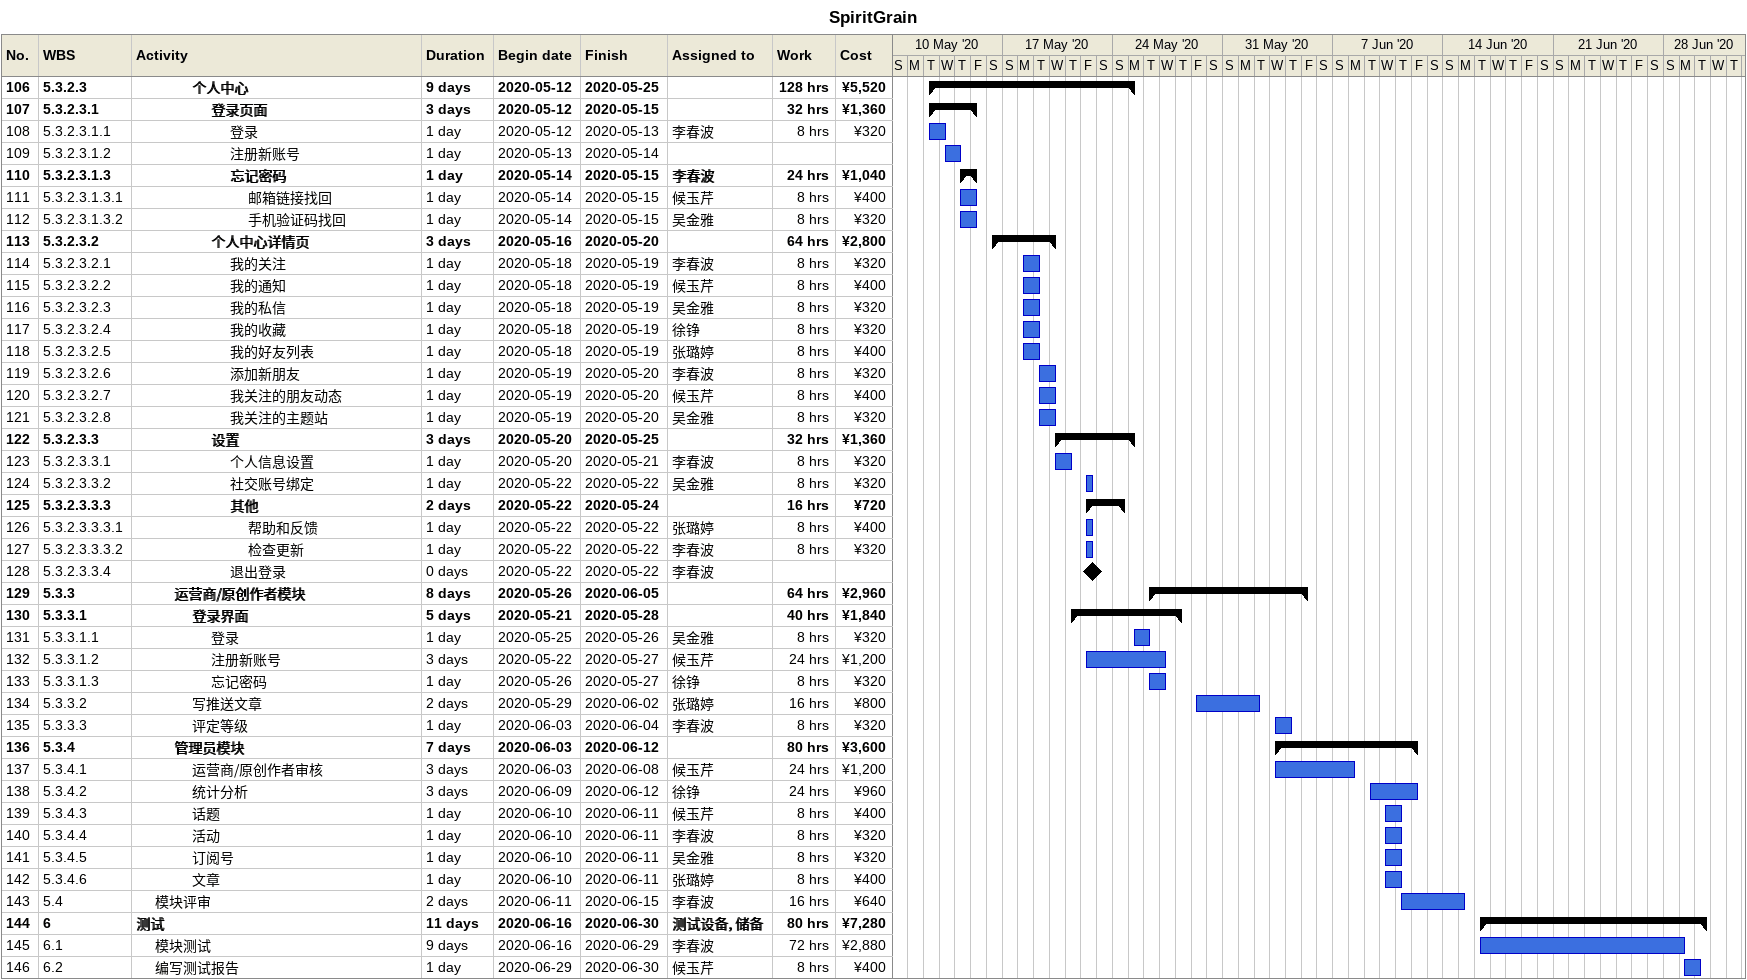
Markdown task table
SpiritGrain

| ID | WBS | Task | Duration | Start | Finish | Resources | Work (h) | Cost (¥) |
|---|---|---|---|---|---|---|---|---|
| 106 | 5.3.2.3 | **个人中心** | 9d | 2020-05-12 | 2020-05-25 |  | 128 | 5520 |
| 107 | 5.3.2.3.1 | **登录页面** | 3d | 2020-05-12 | 2020-05-15 |  | 32 | 1360 |
| 108 | 5.3.2.3.1.1 | 登录 | 1d | 2020-05-12 | 2020-05-13 | 李春波 | 8 | 320 |
| 109 | 5.3.2.3.1.2 | 注册新账号 | 1d | 2020-05-13 | 2020-05-14 |  |  |  |
| 110 | 5.3.2.3.1.3 | **忘记密码** | 1d | 2020-05-14 | 2020-05-15 | 李春波 | 24 | 1040 |
| 111 | 5.3.2.3.1.3.1 | 邮箱链接找回 | 1d | 2020-05-14 | 2020-05-15 | 候玉芹 | 8 | 400 |
| 112 | 5.3.2.3.1.3.2 | 手机验证码找回 | 1d | 2020-05-14 | 2020-05-15 | 吴金雅 | 8 | 320 |
| 113 | 5.3.2.3.2 | **个人中心详情页** | 3d | 2020-05-16 | 2020-05-20 |  | 64 | 2800 |
| 114 | 5.3.2.3.2.1 | 我的关注 | 1d | 2020-05-18 | 2020-05-19 | 李春波 | 8 | 320 |
| 115 | 5.3.2.3.2.2 | 我的通知 | 1d | 2020-05-18 | 2020-05-19 | 候玉芹 | 8 | 400 |
| 116 | 5.3.2.3.2.3 | 我的私信 | 1d | 2020-05-18 | 2020-05-19 | 吴金雅 | 8 | 320 |
| 117 | 5.3.2.3.2.4 | 我的收藏 | 1d | 2020-05-18 | 2020-05-19 | 徐铮 | 8 | 320 |
| 118 | 5.3.2.3.2.5 | 我的好友列表 | 1d | 2020-05-18 | 2020-05-19 | 张璐婷 | 8 | 400 |
| 119 | 5.3.2.3.2.6 | 添加新朋友 | 1d | 2020-05-19 | 2020-05-20 | 李春波 | 8 | 320 |
| 120 | 5.3.2.3.2.7 | 我关注的朋友动态 | 1d | 2020-05-19 | 2020-05-20 | 候玉芹 | 8 | 400 |
| 121 | 5.3.2.3.2.8 | 我关注的主题站 | 1d | 2020-05-19 | 2020-05-20 | 吴金雅 | 8 | 320 |
| 122 | 5.3.2.3.3 | **设置** | 3d | 2020-05-20 | 2020-05-25 |  | 32 | 1360 |
| 123 | 5.3.2.3.3.1 | 个人信息设置 | 1d | 2020-05-20 | 2020-05-21 | 李春波 | 8 | 320 |
| 124 | 5.3.2.3.3.2 | 社交账号绑定 | 1d | 2020-05-22 | 2020-05-22 | 吴金雅 | 8 | 320 |
| 125 | 5.3.2.3.3.3 | **其他** | 2d | 2020-05-22 | 2020-05-24 |  | 16 | 720 |
| 126 | 5.3.2.3.3.3.1 | 帮助和反馈 | 1d | 2020-05-22 | 2020-05-22 | 张璐婷 | 8 | 400 |
| 127 | 5.3.2.3.3.3.2 | 检查更新 | 1d | 2020-05-22 | 2020-05-22 | 李春波 | 8 | 320 |
| 128 | 5.3.2.3.3.4 | 退出登录 | 0d | 2020-05-22 | 2020-05-22 | 李春波 |  |  |
| 129 | 5.3.3 | **运营商/原创作者模块** | 8d | 2020-05-26 | 2020-06-05 |  | 64 | 2960 |
| 130 | 5.3.3.1 | **登录界面** | 5d | 2020-05-21 | 2020-05-28 |  | 40 | 1840 |
| 131 | 5.3.3.1.1 | 登录 | 1d | 2020-05-25 | 2020-05-26 | 吴金雅 | 8 | 320 |
| 132 | 5.3.3.1.2 | 注册新账号 | 3d | 2020-05-22 | 2020-05-27 | 候玉芹 | 24 | 1200 |
| 133 | 5.3.3.1.3 | 忘记密码 | 1d | 2020-05-26 | 2020-05-27 | 徐铮 | 8 | 320 |
| 134 | 5.3.3.2 | 写推送文章 | 2d | 2020-05-29 | 2020-06-02 | 张璐婷 | 16 | 800 |
| 135 | 5.3.3.3 | 评定等级 | 1d | 2020-06-03 | 2020-06-04 | 李春波 | 8 | 320 |
| 136 | 5.3.4 | **管理员模块** | 7d | 2020-06-03 | 2020-06-12 |  | 80 | 3600 |
| 137 | 5.3.4.1 | 运营商/原创作者审核 | 3d | 2020-06-03 | 2020-06-08 | 候玉芹 | 24 | 1200 |
| 138 | 5.3.4.2 | 统计分析 | 3d | 2020-06-09 | 2020-06-12 | 徐铮 | 24 | 960 |
| 139 | 5.3.4.3 | 话题 | 1d | 2020-06-10 | 2020-06-11 | 候玉芹 | 8 | 400 |
| 140 | 5.3.4.4 | 活动 | 1d | 2020-06-10 | 2020-06-11 | 李春波 | 8 | 320 |
| 141 | 5.3.4.5 | 订阅号 | 1d | 2020-06-10 | 2020-06-11 | 吴金雅 | 8 | 320 |
| 142 | 5.3.4.6 | 文章 | 1d | 2020-06-10 | 2020-06-11 | 张璐婷 | 8 | 400 |
| 143 | 5.4 | 模块评审 | 2d | 2020-06-11 | 2020-06-15 | 李春波 | 16 | 640 |
| 144 | 6 | **测试** | 11d | 2020-06-16 | 2020-06-30 | 测试设备, 储备 | 80 | 7280 |
| 145 | 6.1 | 模块测试 | 9d | 2020-06-16 | 2020-06-29 | 李春波 | 72 | 2880 |
| 146 | 6.2 | 编写测试报告 | 1d | 2020-06-29 | 2020-06-30 | 候玉芹 | 8 | 400 |
